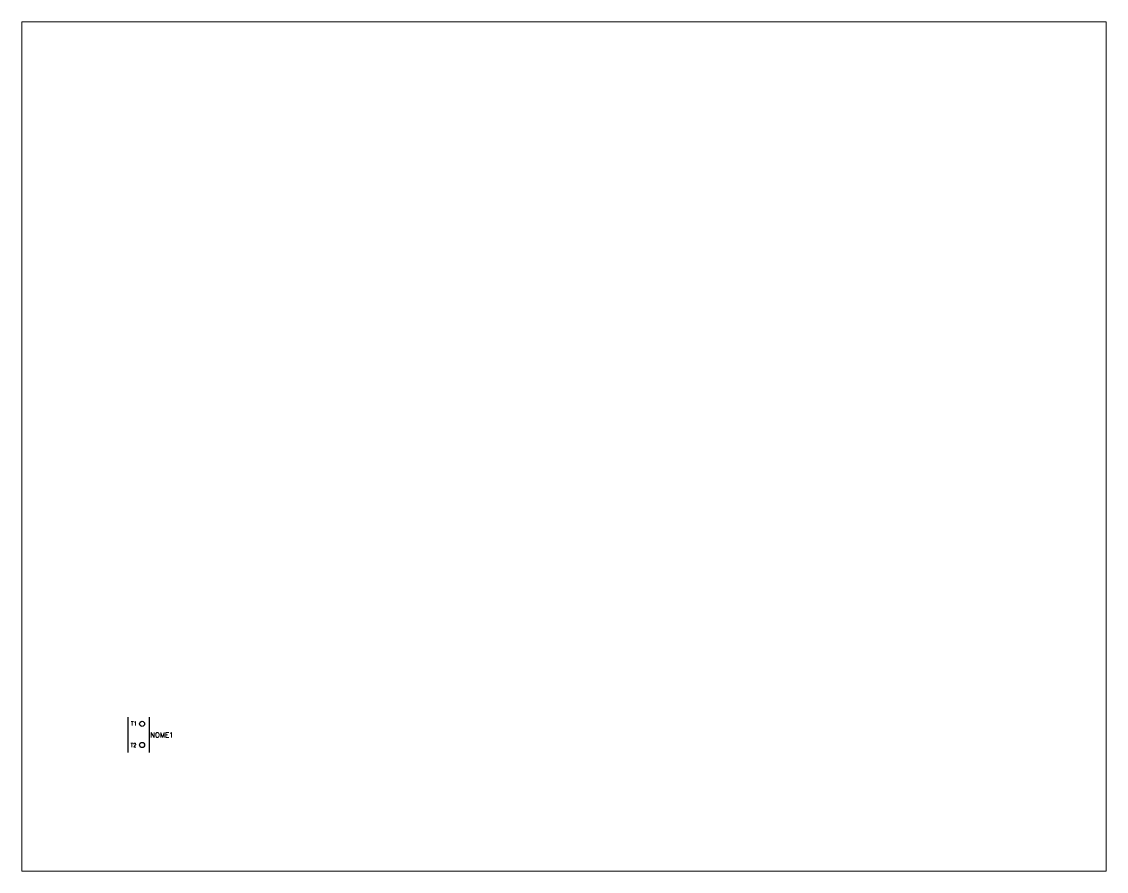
# Paper-space layout 'Layout1' of a CAD drawing. Extents: x 1.03 to 9.28, y 0.81 to 7.27.
# The model-space entities are those that its viewports show. They can reach past a viewport. Long polylines and large blocks are cut down to what shows.
import ezdxf

# ---------------------------------------------------------------- set-up
doc = ezdxf.new("R2010")
doc.units = 0
doc.header["$LTSCALE"] = 10
doc.header["$MEASUREMENT"] = 0
doc.layers.get('0').update_dxf_attribs({"linetype": 'CONTINUOUS'})
doc.styles.add('ROMANS', font='romans', dxfattribs={"height": 0.2})

msp = doc.modelspace()

# ---------------------------------------------------------------- linework, layer by layer
at = {"color": 7}
for p, q in [((38.21, 41.93), (38.21, 27.94)), ((46.57, 41.93), (46.57, 27.94))]:
    msp.add_line(p, q, dxfattribs=at)
at = {"lineweight": 5}
for p, q in [((43.78, 40.26), (43.78, 40.33)), ((43.78, 29.86), (43.78, 29.93))]:
    msp.add_line(p, q, dxfattribs=at)
for centre in [(43.78, 39.26), (43.78, 30.93)]:
    msp.add_circle(centre, 1)

# ---------------------------------------------------------------- texts
at = {"color": 7, "style": 'ROMANS'}
for tag, p in [('T1', (39.4, 38.66)), ('T2', (39.25, 30.1))]:
    msp.add_attdef(tag, p, '', height=1.5, dxfattribs=at)
at = {"lineweight": 5, "style": 'ROMANS'}
msp.add_attdef('NOME1', (47, 33.88), '', height=2, dxfattribs=at)

psp = doc.layouts.get("Layout1")

# ---------------------------------------------------------------- viewports
at = {"layer": '0', "view_target_point": (-23.7891, -51.5)}
psp.add_viewport(center=(5.1562, 4.0382), size=(8.25, 6.461111), view_center_point=(233.7877, 200), view_height=334.634538, dxfattribs=at)

doc.saveas('drawing.dxf')
